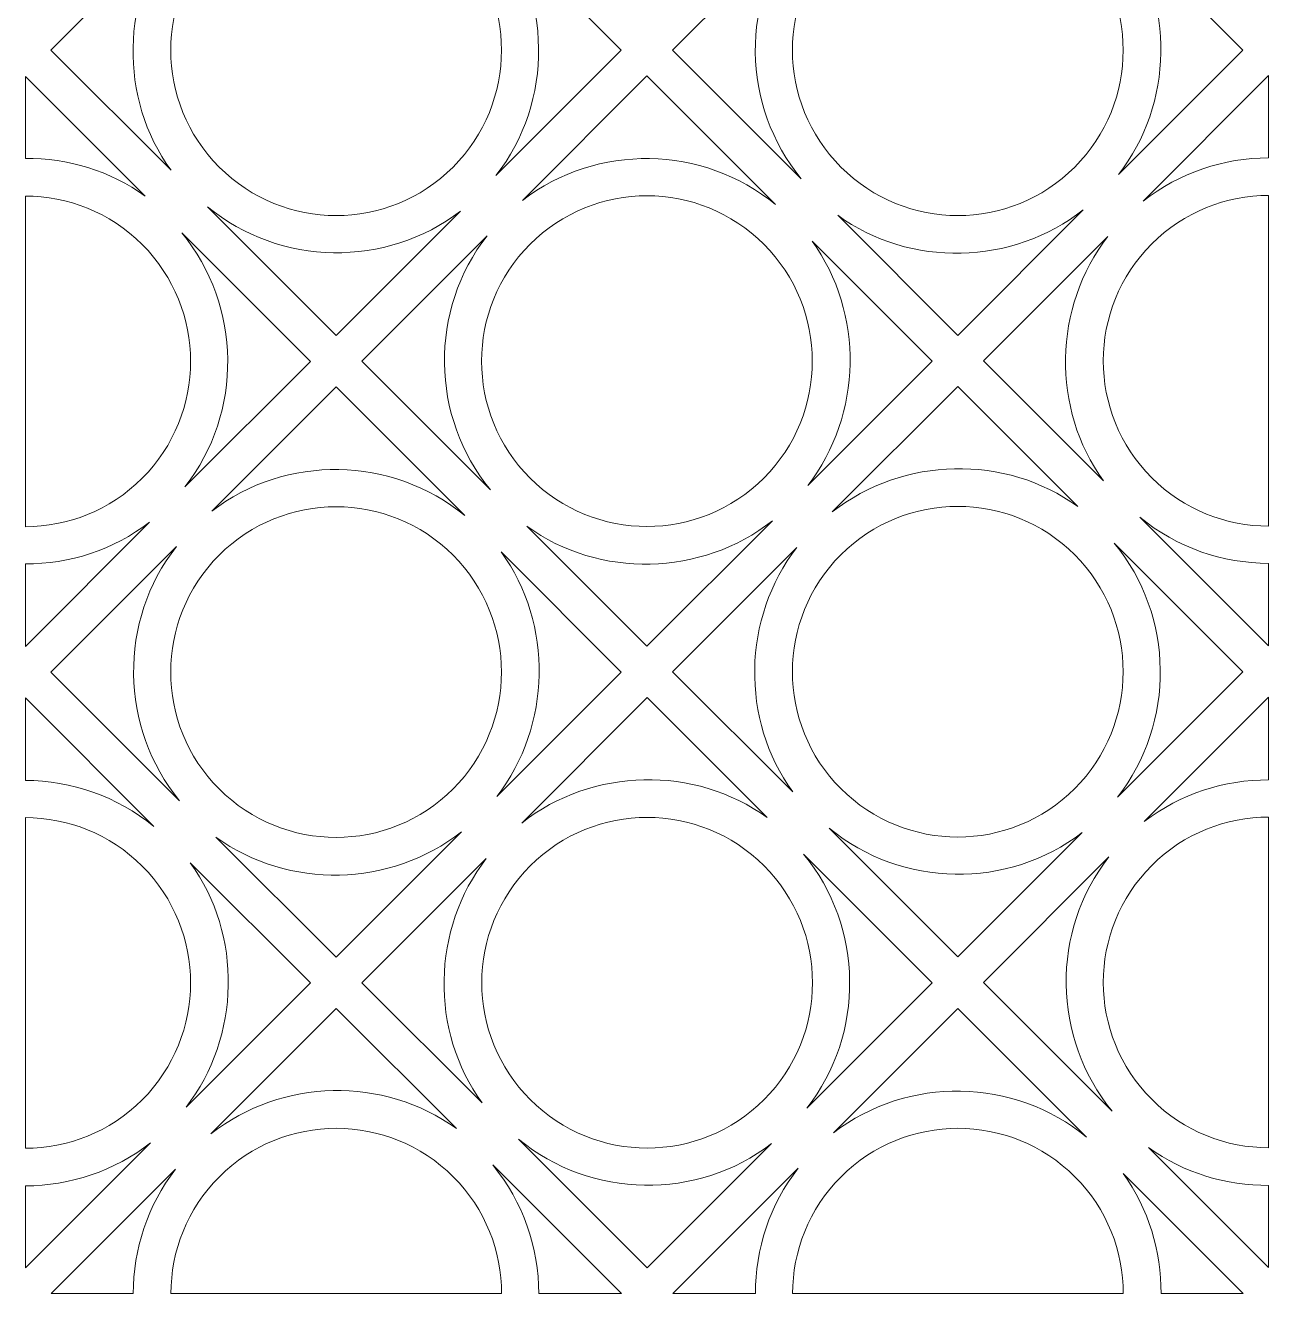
# Model space of a CAD drawing. Header units: centimetres. Extents: x -68 to 68, y -70 to 70.
# Drawn here: x -1.6 to 68.3, y -69.9 to 1.4 of the extents above; entities that cross this region are included whole.
import ezdxf

# ---------------------------------------------------------------- set-up
doc = ezdxf.new("R2010")
doc.units = ezdxf.units.CM
doc.header["$MEASUREMENT"] = 0
doc.layers.add('layer 1', color=7, linetype='Continuous')

msp = doc.modelspace()

# ---------------------------------------------------------------- linework, layer by layer
at = {"layer": 'layer 1', "color": 114, "lineweight": 9}
for points, knots in [([(9.33166, 6.58091), (12.96013, 10.20928), (18.84306, 10.20928), (22.47154, 6.58091), (22.47154, 6.58091), (26.10001, 2.95255), (26.10001, -2.93021), (22.47154, -6.55857), (22.47154, -6.55857), (18.84306, -10.18694), (12.96013, -10.18694), (9.33166, -6.55857), (9.33166, -6.55857), (5.70318, -2.93021), (5.70318, 2.95255), (9.33166, 6.58091)], [0, 0, 0, 0, 0.2, 0.2, 0.2, 0.2, 0.4, 0.4, 0.4, 0.4, 0.6, 0.6, 0.6, 0.6, 1, 1, 1, 1]), ([(57.40439, -6.55857), (53.77592, -10.18694), (47.89299, -10.18694), (44.26451, -6.55857), (44.26451, -6.55857), (40.63604, -2.93021), (40.63604, 2.95255), (44.26452, 6.58091), (44.26452, 6.58091), (47.89299, 10.20928), (53.77592, 10.20928), (57.4044, 6.58091), (57.4044, 6.58091), (61.03287, 2.95255), (61.03287, -2.93021), (57.40439, -6.55857)], [0, 0, 0, 0, 0.2, 0.2, 0.2, 0.2, 0.4, 0.4, 0.4, 0.4, 0.6, 0.6, 0.6, 0.6, 1, 1, 1, 1]), ([(24.8771, -7.03736), (24.8771, -7.03736), (31.92584, 0.01117), (31.92584, 0.01117), (31.92584, 0.01117), (31.92584, 0.01117), (24.69646, 7.24034), (24.69646, 7.24034), (24.69646, 7.24034), (28.0728, 3.13871), (28.14607, -2.87786), (24.8771, -7.03736)], [0, 0, 0, 0, 0.25, 0.25, 0.25, 0.25, 0.5, 0.5, 0.5, 0.5, 1, 1, 1, 1]), ([(6.62503, -6.73631), (3.68719, -2.69097), (3.79044, 3.02468), (6.86589, 6.9995), (6.86589, 6.9995), (6.86589, 6.9995), (-0.12265, 0.01117), (-0.12265, 0.01117), (-0.12265, 0.01117), (-0.12265, 0.01117), (6.62503, -6.73631), (6.62503, -6.73631)], [0, 0, 0, 0, 0.25, 0.25, 0.25, 0.25, 0.5, 0.5, 0.5, 0.5, 1, 1, 1, 1]), ([(41.85896, 7.05971), (41.85896, 7.05971), (34.81021, 0.01117), (34.81021, 0.01117), (34.81021, 0.01117), (34.81021, 0.01117), (42.0396, -7.218), (42.0396, -7.218), (42.0396, -7.218), (38.66325, -3.11637), (38.58999, 2.9002), (41.85896, 7.05971)], [0, 0, 0, 0, 0.25, 0.25, 0.25, 0.25, 0.5, 0.5, 0.5, 0.5, 1, 1, 1, 1]), ([(60.11102, 6.75865), (63.04886, 2.71331), (62.94561, -3.00234), (59.87017, -6.97716), (59.87017, -6.97716), (59.87017, -6.97716), (66.8587, 0.01117), (66.8587, 0.01117), (66.8587, 0.01117), (66.8587, 0.01117), (60.11102, 6.75865), (60.11102, 6.75865)], [0, 0, 0, 0, 0.25, 0.25, 0.25, 0.25, 0.5, 0.5, 0.5, 0.5, 1, 1, 1, 1]), ([(68.2998, -6.03355), (68.2998, -6.03355), (68.29991, -1.41827), (68.29991, -1.41827), (68.29991, -1.41827), (68.29991, -1.41827), (61.25117, -8.4668), (61.25117, -8.4668), (61.25117, -8.4668), (63.29199, -6.86302), (65.79359, -6.04852), (68.2998, -6.03355)], [0, 0, 0, 0, 0.25, 0.25, 0.25, 0.25, 0.5, 0.5, 0.5, 0.5, 1, 1, 1, 1]), ([(-1.55932, -6.06439), (0.8199, -6.05103), (3.19899, -6.75873), (5.17979, -8.19717), (5.17979, -8.19717), (5.17979, -8.19717), (-1.55932, -1.45822), (-1.55932, -1.45822), (-1.55932, -1.45822), (-1.55932, -1.45822), (-1.55932, -6.06439), (-1.55932, -6.06439)], [0, 0, 0, 0, 0.25, 0.25, 0.25, 0.25, 0.5, 0.5, 0.5, 0.5, 1, 1, 1, 1]), ([(40.59636, -8.66573), (36.51679, -5.30779), (30.53444, -5.20944), (26.37844, -8.42488), (26.37844, -8.42488), (26.37844, -8.42488), (33.36697, -1.43656), (33.36697, -1.43656), (33.36697, -1.43656), (33.36697, -1.43656), (40.59636, -8.66573), (40.59636, -8.66573)], [0, 0, 0, 0, 0.25, 0.25, 0.25, 0.25, 0.5, 0.5, 0.5, 0.5, 1, 1, 1, 1]), ([(39.93691, -24.03007), (36.30844, -27.65844), (30.42551, -27.65844), (26.79703, -24.03007), (26.79703, -24.03007), (23.16856, -20.4017), (23.16856, -14.51895), (26.79703, -10.89058), (26.79703, -10.89058), (30.42551, -7.26221), (36.30844, -7.26221), (39.93691, -10.89058), (39.93691, -10.89058), (43.56539, -14.51895), (43.56539, -20.4017), (39.93691, -24.03007)], [0, 0, 0, 0, 0.2, 0.2, 0.2, 0.2, 0.4, 0.4, 0.4, 0.4, 0.6, 0.6, 0.6, 0.6, 1, 1, 1, 1]), ([(-1.55932, -26.764), (0.81585, -26.76183), (3.19033, -25.85488), (5.00204, -24.0432), (5.00204, -24.0432), (8.62989, -20.41545), (8.62989, -14.53144), (5.00204, -10.9037), (5.00204, -10.9037), (3.19031, -9.09201), (0.81583, -8.18507), (-1.55932, -8.18289), (-1.55932, -8.18289), (-1.55932, -8.18289), (-1.55932, -26.764), (-1.55932, -26.764)], [0, 0, 0, 0, 0.2, 0.2, 0.2, 0.2, 0.4, 0.4, 0.4, 0.4, 0.6, 0.6, 0.6, 0.6, 1, 1, 1, 1]), ([(68.2998, -26.73258), (68.2998, -26.73258), (68.29967, -8.15147), (68.29967, -8.15147), (68.29967, -8.15147), (65.92019, -8.15035), (63.545, -9.0573), (61.72997, -10.87229), (61.72997, -10.87229), (58.10212, -14.50004), (58.10212, -20.38404), (61.72997, -24.01179), (61.72997, -24.01179), (63.545, -25.82676), (65.92033, -26.73369), (68.2998, -26.73258)], [0, 0, 0, 0, 0.2, 0.2, 0.2, 0.2, 0.4, 0.4, 0.4, 0.4, 0.6, 0.6, 0.6, 0.6, 1, 1, 1, 1]), ([(8.67221, -8.78343), (12.75178, -12.14137), (18.73413, -12.23971), (22.89013, -9.02427), (22.89013, -9.02427), (22.89013, -9.02427), (15.9016, -16.0126), (15.9016, -16.0126), (15.9016, -16.0126), (15.9016, -16.0126), (8.67221, -8.78343), (8.67221, -8.78343)], [0, 0, 0, 0, 0.25, 0.25, 0.25, 0.25, 0.5, 0.5, 0.5, 0.5, 1, 1, 1, 1]), ([(44.08677, -9.26511), (48.15525, -12.2196), (53.9038, -12.09129), (57.88319, -8.96407), (57.88319, -8.96407), (57.88319, -8.96407), (50.83446, -16.0126), (50.83446, -16.0126), (50.83446, -16.0126), (50.83446, -16.0126), (44.08677, -9.26511), (44.08677, -9.26511)], [0, 0, 0, 0, 0.25, 0.25, 0.25, 0.25, 0.5, 0.5, 0.5, 0.5, 1, 1, 1, 1]), ([(7.4076, -24.52197), (7.4076, -24.52197), (14.45636, -17.47345), (14.45636, -17.47345), (14.45636, -17.47345), (14.45636, -17.47345), (7.22697, -10.24427), (7.22697, -10.24427), (7.22697, -10.24427), (10.60331, -14.34591), (10.67657, -20.36248), (7.4076, -24.52197)], [0, 0, 0, 0, 0.25, 0.25, 0.25, 0.25, 0.5, 0.5, 0.5, 0.5, 1, 1, 1, 1]), ([(24.39147, -10.41179), (24.39147, -10.41179), (17.34273, -17.46033), (17.34273, -17.46033), (17.34273, -17.46033), (17.34273, -17.46033), (24.57211, -24.6895), (24.57211, -24.6895), (24.57211, -24.6895), (21.19577, -20.58787), (21.1225, -14.5713), (24.39147, -10.41179)], [0, 0, 0, 0, 0.25, 0.25, 0.25, 0.25, 0.5, 0.5, 0.5, 0.5, 1, 1, 1, 1]), ([(59.02335, -24.18952), (56.0855, -20.14419), (56.18877, -14.42853), (59.26422, -10.45372), (59.26422, -10.45372), (59.26422, -10.45372), (52.27567, -17.44204), (52.27567, -17.44204), (52.27567, -17.44204), (52.27567, -17.44204), (59.02335, -24.18952), (59.02335, -24.18952)], [0, 0, 0, 0, 0.25, 0.25, 0.25, 0.25, 0.5, 0.5, 0.5, 0.5, 1, 1, 1, 1]), ([(42.64354, -10.71284), (45.58138, -14.75818), (45.47813, -20.47384), (42.40268, -24.44865), (42.40268, -24.44865), (42.40268, -24.44865), (49.39122, -17.46033), (49.39122, -17.46033), (49.39122, -17.46033), (49.39122, -17.46033), (42.64354, -10.71284), (42.64354, -10.71284)], [0, 0, 0, 0, 0.25, 0.25, 0.25, 0.25, 0.5, 0.5, 0.5, 0.5, 1, 1, 1, 1]), ([(23.12897, -26.13917), (19.0494, -22.78123), (13.06705, -22.68289), (8.91105, -25.89833), (8.91105, -25.89833), (8.91105, -25.89833), (15.89958, -18.91), (15.89958, -18.91), (15.89958, -18.91), (15.89958, -18.91), (23.12897, -26.13917), (23.12897, -26.13917)], [0, 0, 0, 0, 0.25, 0.25, 0.25, 0.25, 0.5, 0.5, 0.5, 0.5, 1, 1, 1, 1]), ([(57.58013, -25.63725), (53.51164, -22.68277), (47.76309, -22.81107), (43.7837, -25.93829), (43.7837, -25.93829), (43.7837, -25.93829), (50.83244, -18.88977), (50.83244, -18.88977), (50.83244, -18.88977), (50.83244, -18.88977), (57.58013, -25.63725), (57.58013, -25.63725)], [0, 0, 0, 0, 0.25, 0.25, 0.25, 0.25, 0.5, 0.5, 0.5, 0.5, 1, 1, 1, 1]), ([(22.46952, -41.50351), (18.84104, -45.13188), (12.95812, -45.13188), (9.32964, -41.50351), (9.32964, -41.50351), (5.70116, -37.87515), (5.70116, -31.99239), (9.32964, -28.36402), (9.32964, -28.36402), (12.95812, -24.73566), (18.84104, -24.73566), (22.46952, -28.36402), (22.46952, -28.36402), (26.098, -31.99239), (26.098, -37.87515), (22.46952, -41.50351)], [0, 0, 0, 0, 0.2, 0.2, 0.2, 0.2, 0.4, 0.4, 0.4, 0.4, 0.6, 0.6, 0.6, 0.6, 1, 1, 1, 1]), ([(44.2625, -28.34379), (47.89097, -24.71542), (53.7739, -24.71542), (57.40238, -28.34379), (57.40238, -28.34379), (61.03085, -31.97216), (61.03085, -37.85491), (57.40238, -41.48328), (57.40238, -41.48328), (53.7739, -45.11165), (47.89097, -45.11165), (44.2625, -41.48328), (44.2625, -41.48328), (40.63402, -37.85491), (40.63402, -31.97216), (44.2625, -28.34379)], [0, 0, 0, 0, 0.2, 0.2, 0.2, 0.2, 0.4, 0.4, 0.4, 0.4, 0.6, 0.6, 0.6, 0.6, 1, 1, 1, 1]), ([(68.29991, -33.46581), (68.29991, -33.46581), (61.07052, -26.23663), (61.07052, -26.23663), (61.07052, -26.23663), (63.15163, -27.9496), (65.72353, -28.81432), (68.29991, -28.8236), (68.29991, -28.8236), (68.29991, -28.8236), (68.29991, -33.46581), (68.29991, -33.46581)], [0, 0, 0, 0, 0.25, 0.25, 0.25, 0.25, 0.5, 0.5, 0.5, 0.5, 1, 1, 1, 1]), ([(-1.55932, -33.48863), (-1.55932, -33.48863), (5.42062, -26.50888), (5.42062, -26.50888), (5.42062, -26.50888), (3.3859, -28.08313), (0.91336, -28.86306), (-1.55932, -28.85505), (-1.55932, -28.85505), (-1.55932, -28.85505), (-1.55932, -33.48863), (-1.55932, -33.48863)], [0, 0, 0, 0, 0.25, 0.25, 0.25, 0.25, 0.5, 0.5, 0.5, 0.5, 1, 1, 1, 1]), ([(26.61928, -26.7366), (30.68777, -29.69109), (36.43632, -29.56279), (40.41571, -26.43557), (40.41571, -26.43557), (40.41571, -26.43557), (33.36697, -33.48409), (33.36697, -33.48409), (33.36697, -33.48409), (33.36697, -33.48409), (26.61928, -26.7366), (26.61928, -26.7366)], [0, 0, 0, 0, 0.25, 0.25, 0.25, 0.25, 0.5, 0.5, 0.5, 0.5, 1, 1, 1, 1]), ([(59.80794, -41.96207), (59.80794, -41.96207), (66.85668, -34.91353), (66.85668, -34.91353), (66.85668, -34.91353), (66.85668, -34.91353), (59.6273, -27.68436), (59.6273, -27.68436), (59.6273, -27.68436), (63.00365, -31.78599), (63.07691, -37.80256), (59.80794, -41.96207)], [0, 0, 0, 0, 0.25, 0.25, 0.25, 0.25, 0.5, 0.5, 0.5, 0.5, 1, 1, 1, 1]), ([(6.92408, -27.88523), (6.92408, -27.88523), (-0.12466, -34.93377), (-0.12466, -34.93377), (-0.12466, -34.93377), (-0.12466, -34.93377), (7.10472, -42.16294), (7.10472, -42.16294), (7.10472, -42.16294), (3.72837, -38.06131), (3.65511, -32.04474), (6.92408, -27.88523)], [0, 0, 0, 0, 0.25, 0.25, 0.25, 0.25, 0.5, 0.5, 0.5, 0.5, 1, 1, 1, 1]), ([(25.17614, -28.18629), (28.11399, -32.23163), (28.01074, -37.94728), (24.93529, -41.9221), (24.93529, -41.9221), (24.93529, -41.9221), (31.92382, -34.93377), (31.92382, -34.93377), (31.92382, -34.93377), (31.92382, -34.93377), (25.17614, -28.18629), (25.17614, -28.18629)], [0, 0, 0, 0, 0.25, 0.25, 0.25, 0.25, 0.5, 0.5, 0.5, 0.5, 1, 1, 1, 1]), ([(41.55587, -41.66101), (38.61803, -37.61568), (38.72128, -31.90002), (41.79673, -27.92521), (41.79673, -27.92521), (41.79673, -27.92521), (34.80819, -34.91353), (34.80819, -34.91353), (34.80819, -34.91353), (34.80819, -34.91353), (41.55587, -41.66101), (41.55587, -41.66101)], [0, 0, 0, 0, 0.25, 0.25, 0.25, 0.25, 0.5, 0.5, 0.5, 0.5, 1, 1, 1, 1]), ([(-1.55932, -41.02372), (1.01274, -41.03585), (3.58389, -41.90056), (5.66149, -43.61067), (5.66149, -43.61067), (5.66149, -43.61067), (-1.55932, -36.39006), (-1.55932, -36.39006), (-1.55932, -36.39006), (-1.55932, -36.39006), (-1.55932, -41.02372), (-1.55932, -41.02372)], [0, 0, 0, 0, 0.25, 0.25, 0.25, 0.25, 0.5, 0.5, 0.5, 0.5, 1, 1, 1, 1]), ([(40.1257, -43.11586), (36.05721, -40.16138), (30.30866, -40.28968), (26.32927, -43.4169), (26.32927, -43.4169), (26.32927, -43.4169), (33.37801, -36.36838), (33.37801, -36.36838), (33.37801, -36.36838), (33.37801, -36.36838), (40.1257, -43.11586), (40.1257, -43.11586)], [0, 0, 0, 0, 0.25, 0.25, 0.25, 0.25, 0.5, 0.5, 0.5, 0.5, 1, 1, 1, 1]), ([(68.29991, -40.99226), (68.29991, -40.99226), (68.29991, -36.35008), (68.29991, -36.35008), (68.29991, -36.35008), (68.29991, -36.35008), (61.31139, -43.33841), (61.31139, -43.33841), (61.31139, -43.33841), (63.34969, -41.76141), (65.82292, -40.98148), (68.29991, -40.99226)], [0, 0, 0, 0, 0.25, 0.25, 0.25, 0.25, 0.5, 0.5, 0.5, 0.5, 1, 1, 1, 1]), ([(26.80807, -45.8224), (30.43655, -42.19403), (36.31947, -42.19403), (39.94795, -45.8224), (39.94795, -45.8224), (43.57642, -49.45077), (43.57642, -55.33352), (39.94795, -58.96189), (39.94795, -58.96189), (36.31947, -62.59026), (30.43654, -62.59026), (26.80807, -58.96189), (26.80807, -58.96189), (23.17959, -55.33352), (23.17959, -49.45077), (26.80807, -45.8224)], [0, 0, 0, 0, 0.2, 0.2, 0.2, 0.2, 0.4, 0.4, 0.4, 0.4, 0.6, 0.6, 0.6, 0.6, 1, 1, 1, 1]), ([(-1.55932, -61.6958), (0.81581, -61.69364), (3.19029, -60.7867), (5.00204, -58.97501), (5.00204, -58.97501), (8.62988, -55.34726), (8.62988, -49.46327), (5.00204, -45.83552), (5.00204, -45.83552), (3.19031, -44.02384), (0.81585, -43.11689), (-1.55932, -43.11471), (-1.55932, -43.11471), (-1.55932, -43.11471), (-1.55932, -61.6958), (-1.55932, -61.6958)], [0, 0, 0, 0, 0.2, 0.2, 0.2, 0.2, 0.4, 0.4, 0.4, 0.4, 0.6, 0.6, 0.6, 0.6, 1, 1, 1, 1]), ([(68.29943, -61.6644), (65.91994, -61.66551), (63.545, -60.75857), (61.72997, -58.94361), (61.72997, -58.94361), (58.10214, -55.31586), (58.10214, -49.43185), (61.72997, -45.80411), (61.72997, -45.80411), (63.545, -43.98914), (65.92033, -43.08218), (68.2998, -43.08329), (68.2998, -43.08329), (68.2998, -43.08329), (68.29943, -61.6644), (68.29943, -61.6644)], [0, 0, 0, 0, 0.2, 0.2, 0.2, 0.2, 0.4, 0.4, 0.4, 0.4, 0.6, 0.6, 0.6, 0.6, 1, 1, 1, 1]), ([(9.15189, -44.21005), (13.22038, -47.16454), (18.96893, -47.03623), (22.94832, -43.90901), (22.94832, -43.90901), (22.94832, -43.90901), (15.89958, -50.95754), (15.89958, -50.95754), (15.89958, -50.95754), (15.89958, -50.95754), (9.15189, -44.21005), (9.15189, -44.21005)], [0, 0, 0, 0, 0.25, 0.25, 0.25, 0.25, 0.5, 0.5, 0.5, 0.5, 1, 1, 1, 1]), ([(43.60305, -43.70813), (47.68262, -47.06607), (53.66497, -47.16442), (57.82097, -43.94898), (57.82097, -43.94898), (57.82097, -43.94898), (50.83244, -50.9373), (50.83244, -50.9373), (50.83244, -50.9373), (50.83244, -50.9373), (43.60305, -43.70813), (43.60305, -43.70813)], [0, 0, 0, 0, 0.25, 0.25, 0.25, 0.25, 0.5, 0.5, 0.5, 0.5, 1, 1, 1, 1]), ([(24.10145, -59.13962), (21.1636, -55.09429), (21.26685, -49.37863), (24.3423, -45.40382), (24.3423, -45.40382), (24.3423, -45.40382), (17.35376, -52.39214), (17.35376, -52.39214), (17.35376, -52.39214), (17.35376, -52.39214), (24.10145, -59.13962), (24.10145, -59.13962)], [0, 0, 0, 0, 0.25, 0.25, 0.25, 0.25, 0.5, 0.5, 0.5, 0.5, 1, 1, 1, 1]), ([(42.35351, -59.44068), (42.35351, -59.44068), (49.40225, -52.39214), (49.40225, -52.39214), (49.40225, -52.39214), (49.40225, -52.39214), (42.17287, -45.16297), (42.17287, -45.16297), (42.17287, -45.16297), (45.54922, -49.2646), (45.62248, -55.28117), (42.35351, -59.44068)], [0, 0, 0, 0, 0.25, 0.25, 0.25, 0.25, 0.5, 0.5, 0.5, 0.5, 1, 1, 1, 1]), ([(59.32443, -45.32532), (59.32443, -45.32532), (52.27567, -52.37386), (52.27567, -52.37386), (52.27567, -52.37386), (52.27567, -52.37386), (59.50506, -59.60303), (59.50506, -59.60303), (59.50506, -59.60303), (56.12872, -55.5014), (56.05545, -49.48483), (59.32443, -45.32532)], [0, 0, 0, 0, 0.25, 0.25, 0.25, 0.25, 0.5, 0.5, 0.5, 0.5, 1, 1, 1, 1]), ([(7.70866, -45.65778), (10.64651, -49.70312), (10.54324, -55.41877), (7.46781, -59.39358), (7.46781, -59.39358), (7.46781, -59.39358), (14.45636, -52.40526), (14.45636, -52.40526), (14.45636, -52.40526), (14.45636, -52.40526), (7.70866, -45.65778), (7.70866, -45.65778)], [0, 0, 0, 0, 0.25, 0.25, 0.25, 0.25, 0.5, 0.5, 0.5, 0.5, 1, 1, 1, 1]), ([(22.65821, -60.58735), (18.58972, -57.63287), (12.84117, -57.76117), (8.86179, -60.8884), (8.86179, -60.8884), (8.86179, -60.8884), (15.91053, -53.83986), (15.91053, -53.83986), (15.91053, -53.83986), (15.91053, -53.83986), (22.65821, -60.58735), (22.65821, -60.58735)], [0, 0, 0, 0, 0.25, 0.25, 0.25, 0.25, 0.5, 0.5, 0.5, 0.5, 1, 1, 1, 1]), ([(58.07278, -61.06904), (53.9932, -57.71111), (48.01085, -57.61276), (43.85486, -60.8282), (43.85486, -60.8282), (43.85486, -60.8282), (50.84339, -53.83986), (50.84339, -53.83986), (50.84339, -53.83986), (50.84339, -53.83986), (58.07278, -61.06904), (58.07278, -61.06904)], [0, 0, 0, 0, 0.25, 0.25, 0.25, 0.25, 0.5, 0.5, 0.5, 0.5, 1, 1, 1, 1]), ([(6.6197, -69.86363), (6.6197, -67.4857), (7.52666, -65.10775), (9.34057, -63.29388), (9.34057, -63.29388), (12.96843, -59.66615), (18.85263, -59.66615), (22.48048, -63.29388), (22.48048, -63.29388), (24.29439, -65.10775), (25.20137, -67.4857), (25.20137, -69.86363), (25.20137, -69.86363), (25.20137, -69.86363), (6.6197, -69.86363), (6.6197, -69.86363)], [0, 0, 0, 0, 0.2, 0.2, 0.2, 0.2, 0.4, 0.4, 0.4, 0.4, 0.6, 0.6, 0.6, 0.6, 1, 1, 1, 1]), ([(41.55255, -69.86363), (41.55255, -67.48571), (42.45952, -65.10775), (44.27344, -63.29388), (44.27344, -63.29388), (47.90129, -59.66615), (53.78548, -59.66615), (57.41333, -63.29388), (57.41333, -63.29388), (59.22726, -65.10776), (60.13424, -67.4857), (60.13424, -69.86363), (60.13424, -69.86363), (60.13424, -69.86363), (41.55255, -69.86363), (41.55255, -69.86363)], [0, 0, 0, 0, 0.2, 0.2, 0.2, 0.2, 0.4, 0.4, 0.4, 0.4, 0.6, 0.6, 0.6, 0.6, 1, 1, 1, 1]), ([(26.14862, -61.18674), (30.22819, -64.54468), (36.21054, -64.64303), (40.36654, -61.42759), (40.36654, -61.42759), (40.36654, -61.42759), (33.37801, -68.41591), (33.37801, -68.41591), (33.37801, -68.41591), (33.37801, -68.41591), (26.14862, -61.18674), (26.14862, -61.18674)], [0, 0, 0, 0, 0.25, 0.25, 0.25, 0.25, 0.5, 0.5, 0.5, 0.5, 1, 1, 1, 1]), ([(-1.55932, -68.42045), (-1.55932, -68.42045), (-1.5593, -63.81419), (-1.5593, -63.81419), (-1.5593, -63.81419), (0.94255, -63.7965), (3.44355, -62.98152), (5.48084, -61.3805), (5.48084, -61.3805), (5.48084, -61.3805), (-1.55932, -68.42045), (-1.55932, -68.42045)], [0, 0, 0, 0, 0.25, 0.25, 0.25, 0.25, 0.5, 0.5, 0.5, 0.5, 1, 1, 1, 1]), ([(68.29986, -68.39735), (68.29986, -68.39735), (68.29991, -63.78285), (68.29991, -63.78285), (68.29991, -63.78285), (65.91635, -63.79886), (63.53658, -63.0909), (61.55218, -61.64985), (61.55218, -61.64985), (61.55218, -61.64985), (68.29986, -68.39735), (68.29986, -68.39735)], [0, 0, 0, 0, 0.25, 0.25, 0.25, 0.25, 0.5, 0.5, 0.5, 0.5, 1, 1, 1, 1]), ([(27.28858, -69.86362), (27.28119, -67.28939), (26.41839, -64.71545), (24.70539, -62.63447), (24.70539, -62.63447), (24.70539, -62.63447), (31.93477, -69.86363), (31.93477, -69.86363), (31.93477, -69.86363), (31.93477, -69.86363), (27.28858, -69.86362), (27.28858, -69.86362)], [0, 0, 0, 0, 0.25, 0.25, 0.25, 0.25, 0.5, 0.5, 0.5, 0.5, 1, 1, 1, 1]), ([(-0.11372, -69.86363), (-0.11372, -69.86363), (6.87482, -62.87532), (6.87482, -62.87532), (6.87482, -62.87532), (5.30615, -64.90272), (4.51075, -67.38307), (4.49774, -69.86362), (4.49774, -69.86362), (4.49774, -69.86362), (-0.05665, -69.86363), (-0.11372, -69.86363)], [0, 0, 0, 0, 0.25, 0.25, 0.25, 0.25, 0.5, 0.5, 0.5, 0.5, 1, 1, 1, 1]), ([(34.81913, -69.86363), (34.81913, -69.86363), (41.86789, -62.81511), (41.86789, -62.81511), (41.86789, -62.81511), (40.25746, -64.86423), (39.45819, -67.36408), (39.46536, -69.86362), (39.46536, -69.86362), (39.46536, -69.86362), (34.81913, -69.86363), (34.81913, -69.86363)], [0, 0, 0, 0, 0.25, 0.25, 0.25, 0.25, 0.5, 0.5, 0.5, 0.5, 1, 1, 1, 1]), ([(62.25621, -69.86363), (62.25621, -69.86363), (66.86763, -69.86363), (66.86763, -69.86363), (66.86763, -69.86363), (66.86763, -69.86363), (60.11995, -63.11616), (60.11995, -63.11616), (60.11995, -63.11616), (61.55929, -65.0981), (62.26869, -67.48099), (62.25621, -69.86363)], [0, 0, 0, 0, 0.25, 0.25, 0.25, 0.25, 0.5, 0.5, 0.5, 0.5, 1, 1, 1, 1])]:
    msp.add_open_spline(points, degree=3, knots=knots, dxfattribs=at)

doc.saveas('drawing.dxf')
